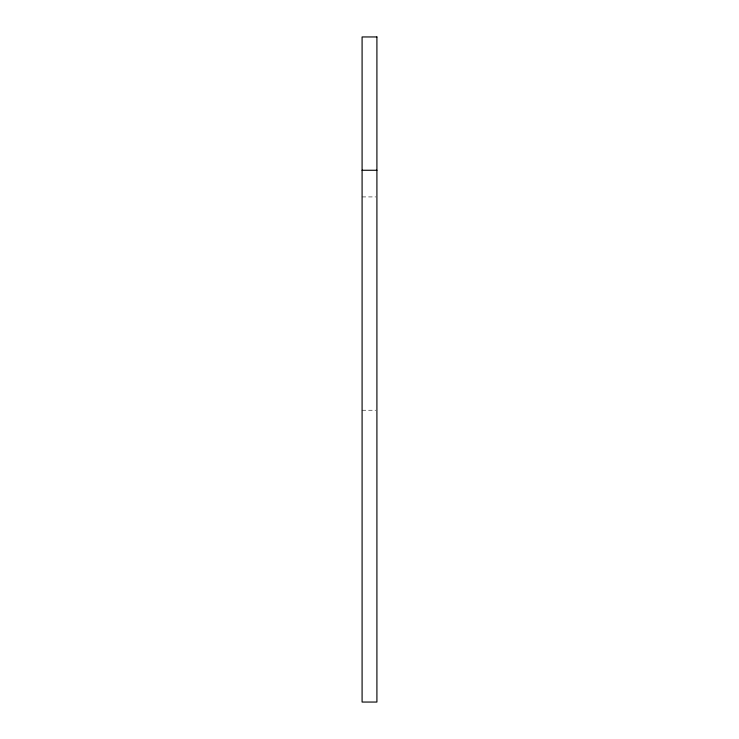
<?xml version="1.0" encoding="UTF-8"?>
<svg xmlns="http://www.w3.org/2000/svg" width="739" height="739" viewBox="0 0 739 739"><rect width="100%" height="100%" fill="white"/><g stroke="black" fill="none" stroke-linecap="round" stroke-linejoin="round"><path stroke-width="0.55" stroke-dasharray="3.69 2.77" d="M362.092 196.925L375.763 196.925M362.092 410.237L375.763 410.237"/><path stroke-width="1.11" d="M362.092 170.266L376.908 170.266M376.908 36.95L362.092 36.95L362.092 702.05L376.908 702.05L376.908 36.95"/></g></svg>
